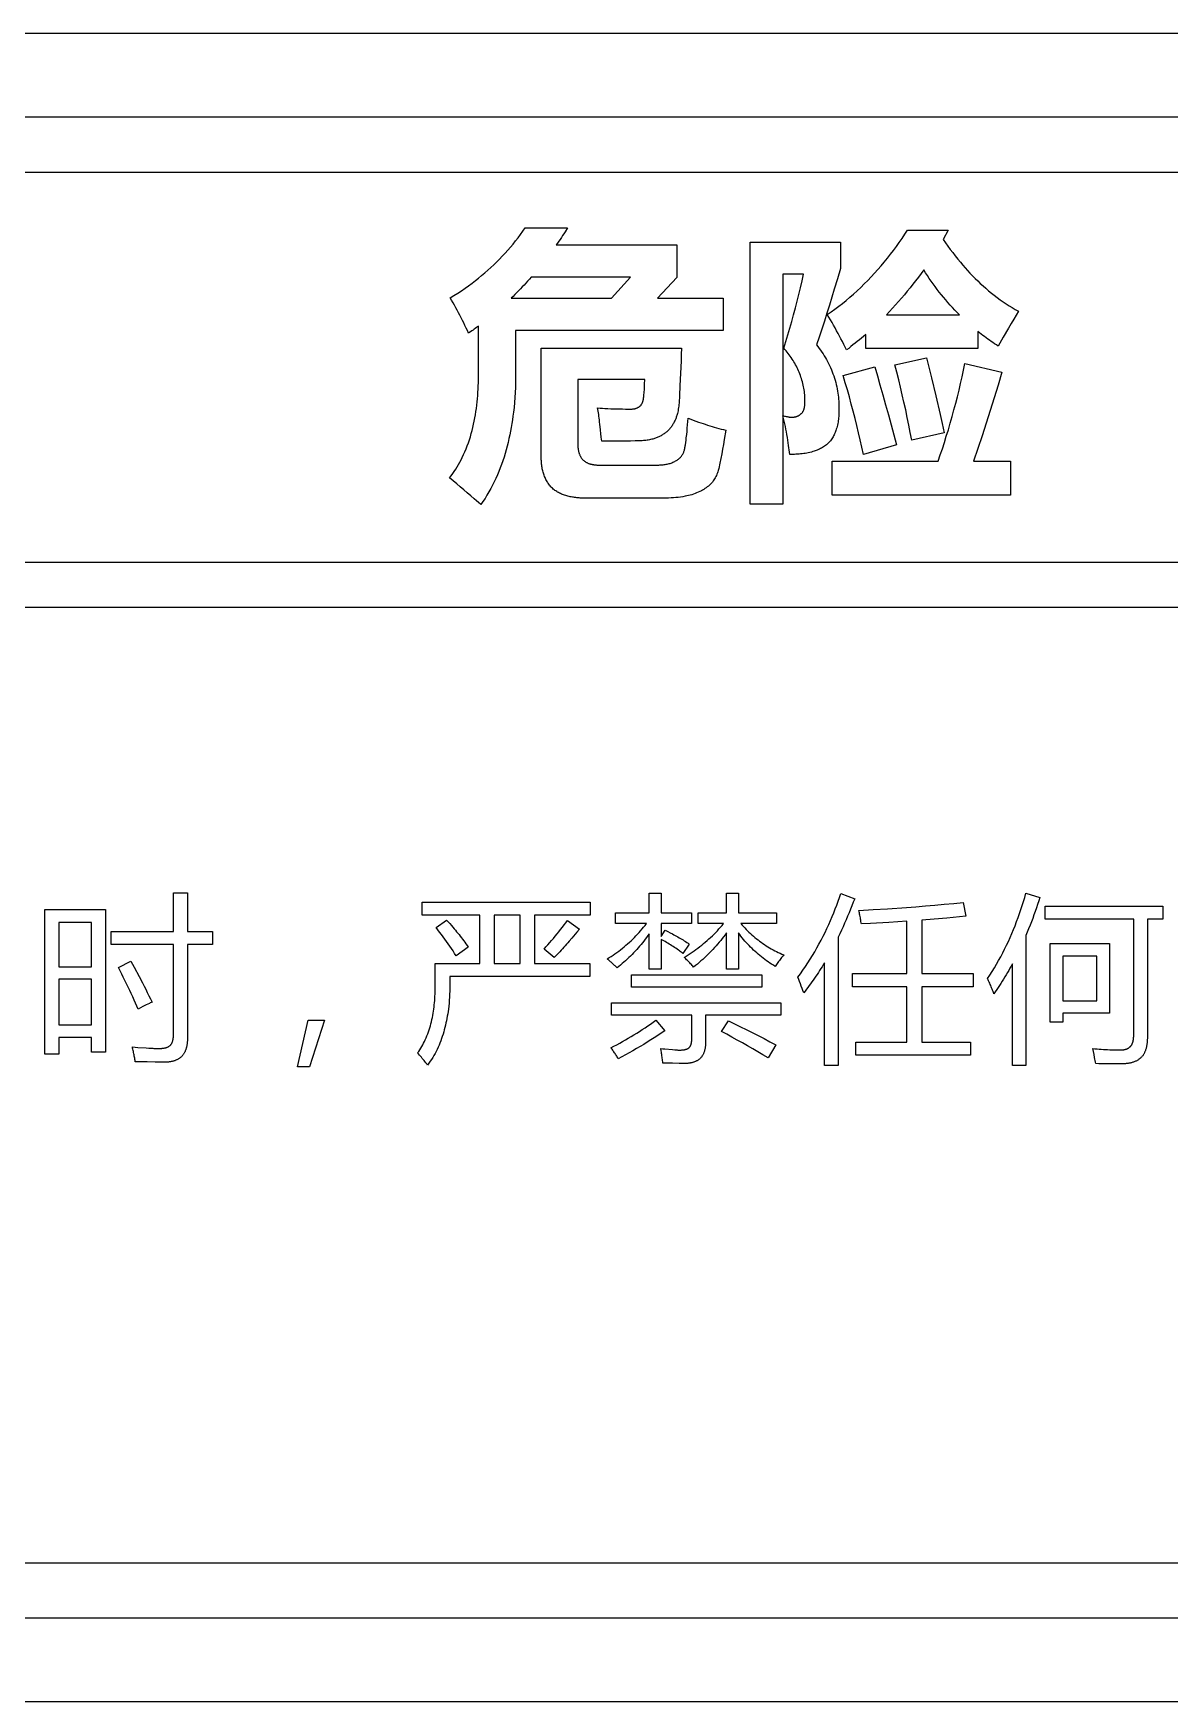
# Model space of a CAD drawing. Header units: millimetres. Extents: x 0 to 100, y -1 to 80.
# Drawn here: x 50.14 to 52.182, y 21.16 to 24.16 of the extents above; entities that cross this region are included whole.
import ezdxf

# ---------------------------------------------------------------- set-up
doc = ezdxf.new("R2010")
doc.units = ezdxf.units.MM
doc.layers.add('4403-06244_0', color=7, linetype='Continuous')

msp = doc.modelspace()

# ---------------------------------------------------------------- linework, layer by layer
at = {"layer": '4403-06244_0', "color": 7, "linetype": 'Continuous'}
for p, q in [((54.5, 24.16), (45.7, 24.16)), ((45.9929, 24.0099), (54.207, 24.0099)), ((54.25, 23.9099), (45.9929, 23.9099)), ((51.0235, 23.8101), (51.0997, 23.8101)), ((51.7109, 23.8061), (51.7841, 23.8061)), ((51.7841, 23.8061), (51.7751, 23.7895)), ((51.0796, 23.7795), (51.296, 23.7795)), ((51.296, 23.7795), (51.296, 23.7209)), ((51.428, 23.7846), (51.5902, 23.7846)), ((51.428, 23.3136), (51.428, 23.7846)), ((51.5902, 23.7846), (51.5902, 23.7369)), ((51.2129, 23.7214), (51.0343, 23.7214)), ((51.1788, 23.6838), (51.2129, 23.7214)), ((51.296, 23.7209), (51.2615, 23.6838)), ((51.5241, 23.7269), (51.4865, 23.7269)), ((51.4865, 23.7269), (51.4865, 23.3136)), ((50.9985, 23.6838), (51.1788, 23.6838)), ((51.2615, 23.6838), (51.3797, 23.6838)), ((51.3797, 23.6838), (51.3797, 23.6257)), ((51.6734, 23.6537), (51.8041, 23.6537)), ((50.9398, 23.5491), (50.9398, 23.6337)), ((51.3797, 23.6257), (51.0065, 23.6257)), ((51.0065, 23.6257), (51.0065, 23.5496)), ((51.6358, 23.5936), (51.6358, 23.6182)), ((51.8372, 23.6237), (51.8372, 23.5936)), ((51.883, 23.6139), (51.8737, 23.5977)), ((51.0526, 23.5942), (51.3046, 23.5942)), ((51.0526, 23.3953), (51.0526, 23.5942)), ((51.8372, 23.5936), (51.6358, 23.5936)), ((51.3038, 23.5714), (51.3018, 23.526)), ((51.5953, 23.5446), (51.6519, 23.5601)), ((51.6884, 23.5641), (51.7451, 23.5766)), ((51.7451, 23.5766), (51.754, 23.5408)), ((51.8141, 23.5666), (51.8807, 23.5506)), ((51.2385, 23.5376), (51.1182, 23.5376)), ((51.1182, 23.5376), (51.1182, 23.4209)), ((51.3018, 23.526), (51.3011, 23.509)), ((51.754, 23.5408), (51.7619, 23.5079)), ((51.487, 23.4724), (51.488, 23.4722)), ((51.6814, 23.4559), (51.6909, 23.4198)), ((51.7771, 23.4419), (51.7185, 23.4284)), ((51.6909, 23.4198), (51.6318, 23.4028)), ((51.1553, 23.3838), (51.2585, 23.3838)), ((51.5757, 23.3908), (51.7661, 23.3908)), ((51.5757, 23.3296), (51.5757, 23.3908)), ((51.8297, 23.3908), (51.8963, 23.3908)), ((51.8963, 23.3908), (51.8963, 23.3296)), ((51.273, 23.3242), (51.1327, 23.3242)), ((51.4865, 23.3136), (51.428, 23.3136)), ((51.8963, 23.3296), (51.5757, 23.3296)), ((54.25, 23.2083), (48.5361, 23.2083)), ((48.5361, 23.1283), (54.25, 23.1283)), ((50.3913, 22.6146), (50.4165, 22.6146)), ((50.3913, 22.5449), (50.3913, 22.6146)), ((50.4165, 22.6146), (50.4165, 22.5449)), ((50.8385, 22.5976), (51.1404, 22.5976)), ((50.8385, 22.5742), (50.8385, 22.5976)), ((51.1404, 22.5976), (51.1404, 22.5742)), ((51.2465, 22.6137), (51.2679, 22.6137)), ((51.2465, 22.5787), (51.2465, 22.6137)), ((51.2679, 22.6137), (51.2679, 22.5787)), ((51.3855, 22.6137), (51.4069, 22.6137)), ((51.3855, 22.5787), (51.3855, 22.6137)), ((51.4069, 22.6137), (51.4069, 22.5787)), ((51.5911, 22.613), (51.616, 22.6039)), ((51.8111, 22.5973), (51.8158, 22.5724)), ((51.9237, 22.6137), (51.949, 22.6061)), ((51.9584, 22.5906), (52.1698, 22.5906)), ((51.9584, 22.5673), (51.9584, 22.5906)), ((52.1698, 22.5906), (52.1698, 22.5673)), ((50.1603, 22.5847), (50.269, 22.5847)), ((50.1603, 22.3241), (50.1603, 22.5847)), ((50.2442, 22.5613), (50.1852, 22.5613)), ((50.1852, 22.5613), (50.1852, 22.4816)), ((50.2442, 22.4816), (50.2442, 22.5613)), ((50.269, 22.5847), (50.269, 22.3278)), ((50.9419, 22.5742), (50.8385, 22.5742)), ((50.8634, 22.5522), (50.8823, 22.5654)), ((50.9419, 22.4873), (50.9419, 22.5742)), ((51.0144, 22.5742), (50.9677, 22.5742)), ((50.9677, 22.5742), (50.9677, 22.4873)), ((51.0144, 22.4873), (51.0144, 22.5742)), ((51.1404, 22.5742), (51.0402, 22.5742)), ((51.0402, 22.5742), (51.0402, 22.4873)), ((51.0998, 22.5648), (51.1212, 22.5491)), ((51.1857, 22.5787), (51.2465, 22.5787)), ((51.1857, 22.5591), (51.1857, 22.5787)), ((51.2679, 22.5787), (51.3224, 22.5787)), ((51.3224, 22.5787), (51.3224, 22.5591)), ((51.3344, 22.5787), (51.3855, 22.5787)), ((51.3344, 22.5591), (51.3344, 22.5787)), ((51.4069, 22.5787), (51.4756, 22.5787)), ((51.4756, 22.5787), (51.4756, 22.5591)), ((51.7099, 22.5634), (51.6771, 22.5613)), ((51.7099, 22.4696), (51.7099, 22.5634)), ((51.7591, 22.5672), (51.7364, 22.5654)), ((51.7364, 22.5654), (51.7364, 22.4696)), ((51.7818, 22.5691), (51.7591, 22.5672)), ((51.8045, 22.5712), (51.7818, 22.5691)), ((51.8158, 22.5724), (51.8045, 22.5712)), ((52.1175, 22.5673), (51.9584, 22.5673)), ((52.1175, 22.3581), (52.1175, 22.5673)), ((52.1698, 22.5673), (52.1421, 22.5673)), ((52.1421, 22.5673), (52.1421, 22.354)), ((50.2794, 22.5449), (50.3913, 22.5449)), ((50.2794, 22.5216), (50.2794, 22.5449)), ((50.4165, 22.5449), (50.4613, 22.5449)), ((50.4613, 22.5449), (50.4613, 22.5216)), ((51.1167, 22.5436), (51.1075, 22.5328)), ((51.1212, 22.5491), (51.1167, 22.5436)), ((51.2417, 22.5591), (51.1857, 22.5591)), ((51.2465, 22.4769), (51.2465, 22.5408)), ((51.3224, 22.5591), (51.2679, 22.5591)), ((51.2679, 22.5591), (51.2679, 22.5358)), ((51.2679, 22.5358), (51.2755, 22.5475)), ((51.2679, 22.5308), (51.2679, 22.4769)), ((51.3804, 22.5591), (51.3344, 22.5591)), ((51.3855, 22.4772), (51.3855, 22.5424)), ((51.4069, 22.5424), (51.4069, 22.4772)), ((51.4756, 22.5591), (51.411, 22.5591)), ((51.5864, 22.5349), (51.5864, 22.3039)), ((51.9237, 22.5377), (51.9237, 22.3039)), ((50.3913, 22.5216), (50.2794, 22.5216)), ((50.3913, 22.3571), (50.3913, 22.5216)), ((50.4613, 22.5216), (50.4165, 22.5216)), ((50.4165, 22.5216), (50.4165, 22.3521)), ((50.9211, 22.5169), (50.8996, 22.5012)), ((51.0758, 22.4983), (51.0575, 22.5134)), ((51.3187, 22.5222), (51.3073, 22.5056)), ((51.9673, 22.5232), (52.0741, 22.5232)), ((51.9673, 22.3817), (51.9673, 22.5232)), ((52.0514, 22.5008), (51.9899, 22.5008)), ((51.9899, 22.5008), (51.9899, 22.4202)), ((52.0514, 22.4202), (52.0514, 22.5008)), ((52.0741, 22.5232), (52.0741, 22.3978)), ((50.1852, 22.4816), (50.2442, 22.4816)), ((50.2923, 22.48), (50.3147, 22.4914)), ((50.3147, 22.4914), (50.3207, 22.4805)), ((50.3207, 22.4805), (50.3296, 22.4639)), ((50.8618, 22.4873), (50.9419, 22.4873)), ((50.8618, 22.4438), (50.8618, 22.4873)), ((50.9677, 22.4873), (51.0144, 22.4873)), ((51.0402, 22.4873), (51.1398, 22.4873)), ((51.1398, 22.4873), (51.1398, 22.4639)), ((51.2679, 22.4769), (51.2465, 22.4769)), ((51.4069, 22.4772), (51.3855, 22.4772)), ((51.5615, 22.3039), (51.5615, 22.4886)), ((51.8995, 22.3039), (51.8995, 22.4866)), ((50.2442, 22.4589), (50.1852, 22.4589)), ((50.1852, 22.4589), (50.1852, 22.3773)), ((50.2442, 22.3773), (50.2442, 22.4589)), ((51.1398, 22.4639), (50.888, 22.4639)), ((50.888, 22.4639), (50.888, 22.4482)), ((51.2146, 22.4671), (51.4491, 22.4671)), ((51.2146, 22.4451), (51.2146, 22.4671)), ((51.4491, 22.4451), (51.2146, 22.4451)), ((51.4491, 22.4671), (51.4491, 22.4451)), ((51.6122, 22.4696), (51.7099, 22.4696)), ((51.6122, 22.4457), (51.6122, 22.4696)), ((51.7099, 22.4457), (51.6122, 22.4457)), ((51.7099, 22.3461), (51.7099, 22.4457)), ((51.7364, 22.4696), (51.8287, 22.4696)), ((51.8287, 22.4457), (51.7364, 22.4457)), ((51.7364, 22.4457), (51.7364, 22.3461)), ((51.8287, 22.4696), (51.8287, 22.4457)), ((51.1787, 22.4164), (51.4832, 22.4164)), ((51.1787, 22.3943), (51.1787, 22.4164)), ((51.4832, 22.4164), (51.4832, 22.3943)), ((51.9899, 22.4202), (52.0514, 22.4202)), ((50.3365, 22.4099), (50.3277, 22.4054)), ((50.6141, 22.3014), (50.6335, 22.3854)), ((50.6335, 22.3854), (50.6628, 22.3854)), ((50.6628, 22.3854), (50.6362, 22.3014)), ((51.3231, 22.3943), (51.1787, 22.3943)), ((51.2585, 22.3852), (51.2746, 22.3663)), ((51.3231, 22.3499), (51.3231, 22.3943)), ((51.4832, 22.3943), (51.348, 22.3943)), ((51.348, 22.3943), (51.348, 22.3467)), ((51.3766, 22.365), (51.3889, 22.3842)), ((51.9899, 22.3817), (51.9673, 22.3817)), ((52.0741, 22.3978), (51.9899, 22.3978)), ((51.9899, 22.3978), (51.9899, 22.3817)), ((50.1852, 22.3773), (50.2442, 22.3773)), ((50.2442, 22.354), (50.1852, 22.354)), ((50.1852, 22.354), (50.1852, 22.3241)), ((50.2442, 22.3278), (50.2442, 22.354)), ((50.1852, 22.3241), (50.1603, 22.3241)), ((50.269, 22.3278), (50.2442, 22.3278)), ((50.347, 22.3354), (50.3525, 22.335)), ((51.2886, 22.3325), (51.2928, 22.3322)), ((51.4743, 22.341), (51.4602, 22.3178)), ((51.6179, 22.3461), (51.7099, 22.3461)), ((51.6179, 22.3228), (51.6179, 22.3461)), ((51.824, 22.3228), (51.6179, 22.3228)), ((51.7364, 22.3461), (51.824, 22.3461)), ((51.824, 22.3461), (51.824, 22.3228)), ((52.0452, 22.329), (52.0441, 22.3344)), ((52.0463, 22.3236), (52.0452, 22.329)), ((50.3443, 22.3103), (50.3226, 22.3108)), ((50.3587, 22.31), (50.3443, 22.3103)), ((50.3711, 22.3099), (50.3587, 22.31)), ((50.3762, 22.3099), (50.3711, 22.3099)), ((50.6362, 22.3014), (50.6141, 22.3014)), ((51.3003, 22.3077), (51.2886, 22.3079)), ((51.5864, 22.3039), (51.5615, 22.3039)), ((51.9237, 22.3039), (51.8995, 22.3039)), ((52.0847, 22.3069), (52.0728, 22.307)), ((52.0935, 22.307), (52.0847, 22.3069)), ((52.0964, 22.307), (52.0935, 22.307)), ((45.9929, 21.4099), (54.207, 21.4099)), ((54.207, 21.3099), (45.9929, 21.3099)), ((45.7, 21.16), (54.5, 21.16))]:
    msp.add_line(p, q, dxfattribs=at)
for points in [[(50.8888, 23.6844), (50.8956, 23.6885), (50.9023, 23.6928), (50.9089, 23.6971), (50.9155, 23.7016), (50.922, 23.7062), (50.9284, 23.711), (50.9341, 23.7154), (50.9398, 23.7199), (50.9454, 23.7245), (50.951, 23.7292), (50.9565, 23.734), (50.9618, 23.7389), (50.9671, 23.7439), (50.9724, 23.7489), (50.9775, 23.7541), (50.9825, 23.7593), (50.9875, 23.7647), (50.9924, 23.7701), (50.9971, 23.7756), (51.0018, 23.7811), (51.0063, 23.7868), (51.0108, 23.7925), (51.0152, 23.7983), (51.0194, 23.8042), (51.0235, 23.8101)], [(51.0997, 23.8101), (51.0954, 23.8032), (51.0932, 23.7998), (51.0909, 23.7964), (51.0887, 23.793), (51.0865, 23.7896), (51.0842, 23.7862), (51.0819, 23.7829), (51.0796, 23.7795)], [(51.5667, 23.6543), (51.5736, 23.6591), (51.5805, 23.6642), (51.5873, 23.6693), (51.594, 23.6745), (51.6006, 23.6799), (51.6071, 23.6854), (51.6137, 23.6912), (51.6203, 23.6972), (51.6268, 23.7032), (51.6331, 23.7094), (51.6394, 23.7157), (51.6455, 23.7221), (51.6516, 23.7287), (51.6575, 23.7353), (51.6633, 23.742), (51.6691, 23.7488), (51.6747, 23.7557), (51.6802, 23.7627), (51.6856, 23.7697), (51.6909, 23.7769), (51.6961, 23.7841), (51.7011, 23.7913), (51.7061, 23.7987), (51.7109, 23.8061)], [(51.7751, 23.7895), (51.7792, 23.7835), (51.7834, 23.7775), (51.7877, 23.7715), (51.7921, 23.7657), (51.7966, 23.7598), (51.8012, 23.7541), (51.8059, 23.7484), (51.8101, 23.7434), (51.8144, 23.7385), (51.8188, 23.7336), (51.8232, 23.7288), (51.8278, 23.7241), (51.8324, 23.7194), (51.8371, 23.7148), (51.8418, 23.7103), (51.8467, 23.7058), (51.8516, 23.7015), (51.8566, 23.6972), (51.8616, 23.6931), (51.8668, 23.689), (51.872, 23.685), (51.8772, 23.6811), (51.8826, 23.6774), (51.888, 23.6737), (51.8935, 23.6702), (51.899, 23.6668), (51.9046, 23.6635), (51.9103, 23.6603)], [(51.5902, 23.7369), (51.5848, 23.7183), (51.5792, 23.6998), (51.5749, 23.6854), (51.5705, 23.6711), (51.566, 23.6567), (51.5614, 23.6424), (51.5567, 23.6282), (51.552, 23.6139), (51.5471, 23.5997)], [(51.74, 23.7345), (51.7352, 23.728), (51.7304, 23.7216), (51.7254, 23.7152), (51.7205, 23.7088), (51.7155, 23.7025), (51.7104, 23.6963), (51.7053, 23.69), (51.7001, 23.6839), (51.6949, 23.6778), (51.6896, 23.6717), (51.6842, 23.6656), (51.6788, 23.6597), (51.6734, 23.6537)], [(51.8041, 23.6537), (51.7999, 23.6581), (51.7958, 23.6625), (51.7917, 23.667), (51.7876, 23.6715), (51.7836, 23.6761), (51.7797, 23.6807), (51.7758, 23.6854), (51.7719, 23.6901), (51.7681, 23.6949), (51.7644, 23.6997), (51.7607, 23.7045), (51.7571, 23.7094), (51.7536, 23.7143), (51.7501, 23.7193), (51.7467, 23.7243), (51.7433, 23.7294), (51.74, 23.7345)], [(51.0343, 23.7214), (51.0312, 23.7178), (51.028, 23.7143), (51.0248, 23.7108), (51.0216, 23.7074), (51.0184, 23.7039), (51.0151, 23.7005), (51.0119, 23.6971), (51.0085, 23.6938), (51.0052, 23.6904), (51.0019, 23.6871), (50.9985, 23.6838)], [(51.4886, 23.5942), (51.4923, 23.6061), (51.4959, 23.6181), (51.4994, 23.63), (51.5028, 23.6421), (51.5061, 23.6541), (51.5094, 23.6662), (51.5125, 23.6783), (51.5155, 23.6904), (51.5185, 23.7026), (51.5213, 23.7147), (51.5241, 23.7269)], [(50.9218, 23.6207), (50.9197, 23.6254), (50.9176, 23.6301), (50.9154, 23.6347), (50.9132, 23.6393), (50.911, 23.6439), (50.9087, 23.6485), (50.9063, 23.6531), (50.9039, 23.6576), (50.9015, 23.6621), (50.899, 23.6666), (50.8965, 23.6711), (50.894, 23.6755), (50.8914, 23.68), (50.8888, 23.6844)], [(51.6012, 23.5907), (51.5988, 23.5957), (51.5964, 23.6007), (51.5939, 23.6056), (51.5913, 23.6106), (51.5887, 23.6155), (51.5861, 23.6204), (51.5834, 23.6253), (51.5807, 23.6302), (51.578, 23.6351), (51.5752, 23.6399), (51.5724, 23.6447), (51.5696, 23.6495), (51.5667, 23.6543)], [(51.9103, 23.6603), (51.906, 23.6533), (51.9018, 23.6463), (51.8971, 23.6382), (51.8923, 23.6301), (51.883, 23.6139)], [(50.9279, 23.625), (50.9238, 23.6221), (50.9218, 23.6207)], [(50.9398, 23.6337), (50.9378, 23.6323), (50.9359, 23.6308), (50.9339, 23.6293), (50.9319, 23.6279), (50.9299, 23.6264), (50.9279, 23.625)], [(51.6358, 23.6182), (51.632, 23.615), (51.6282, 23.6119), (51.6244, 23.6088), (51.6206, 23.6057), (51.6168, 23.6026), (51.6129, 23.5996), (51.6091, 23.5966), (51.6052, 23.5936), (51.6012, 23.5907)], [(51.8737, 23.5977), (51.8706, 23.5997), (51.8674, 23.6017), (51.8643, 23.6038), (51.8612, 23.6059), (51.8582, 23.608), (51.8551, 23.6102), (51.8521, 23.6124), (51.8491, 23.6146), (51.8461, 23.6168), (51.8431, 23.6191), (51.8401, 23.6214), (51.8372, 23.6237)], [(51.3046, 23.5942), (51.3042, 23.5828), (51.3038, 23.5714)], [(51.5266, 23.501), (51.5266, 23.5039), (51.5264, 23.5069), (51.5262, 23.5098), (51.526, 23.5128), (51.5256, 23.5158), (51.5252, 23.5187), (51.5247, 23.5217), (51.5242, 23.5246), (51.5235, 23.5276), (51.5228, 23.5305), (51.5221, 23.5334), (51.5212, 23.5363), (51.5204, 23.5391), (51.5194, 23.542), (51.5184, 23.5448), (51.5173, 23.5477), (51.5162, 23.5505), (51.515, 23.5532), (51.5137, 23.556), (51.5124, 23.5587), (51.5111, 23.5614), (51.5097, 23.564), (51.5082, 23.5667), (51.5067, 23.5692), (51.5052, 23.5718), (51.5035, 23.5744), (51.5018, 23.577), (51.5, 23.5796), (51.4982, 23.5821), (51.4964, 23.5845), (51.4945, 23.587), (51.4925, 23.5894), (51.4906, 23.5918), (51.4886, 23.5942)], [(51.5471, 23.5997), (51.5496, 23.5966), (51.5521, 23.5935), (51.5544, 23.5903), (51.5567, 23.587), (51.559, 23.5837), (51.5611, 23.5803), (51.5632, 23.5768), (51.5652, 23.5733), (51.5671, 23.5698), (51.5689, 23.5662), (51.5707, 23.5626), (51.5724, 23.5589), (51.574, 23.5552), (51.5755, 23.5515), (51.5769, 23.5477), (51.5783, 23.5439), (51.5795, 23.54), (51.5807, 23.5362), (51.5818, 23.5323), (51.5828, 23.5284), (51.5837, 23.5245), (51.5845, 23.5206), (51.5852, 23.5167), (51.5857, 23.5131), (51.5862, 23.5095), (51.5866, 23.506), (51.587, 23.5024), (51.5873, 23.4988), (51.5875, 23.4952), (51.5876, 23.4916), (51.5877, 23.488), (51.5877, 23.4845)], [(51.6519, 23.5601), (51.6567, 23.544), (51.6614, 23.5279), (51.6666, 23.5099), (51.6716, 23.4919), (51.6766, 23.4739), (51.6814, 23.4559)], [(51.7185, 23.4284), (51.7159, 23.442), (51.7132, 23.4557), (51.7104, 23.4693), (51.7076, 23.4829), (51.7046, 23.4965), (51.7016, 23.5101), (51.6984, 23.5236), (51.6952, 23.5372), (51.6918, 23.5507), (51.6884, 23.5641)], [(51.7661, 23.3908), (51.7699, 23.4019), (51.7736, 23.4131), (51.7772, 23.4243), (51.7807, 23.4356), (51.7843, 23.4473), (51.7878, 23.4591), (51.7912, 23.471), (51.7944, 23.4828), (51.7976, 23.4947), (51.8006, 23.5066), (51.8036, 23.5186), (51.8064, 23.5306), (51.8091, 23.5425), (51.8117, 23.5546), (51.8141, 23.5666)], [(51.8807, 23.5506), (51.8738, 23.5276), (51.8667, 23.5047), (51.8596, 23.4818), (51.8523, 23.459), (51.8449, 23.4362), (51.8373, 23.4135), (51.8297, 23.3908)], [(50.8878, 23.3608), (50.8907, 23.3645), (50.8935, 23.3684), (50.8962, 23.3724), (50.8988, 23.3764), (50.9014, 23.3804), (50.9038, 23.3846), (50.9061, 23.3888), (50.9084, 23.393), (50.9105, 23.3973), (50.913, 23.4025), (50.9153, 23.4077), (50.9175, 23.413), (50.9196, 23.4184), (50.9215, 23.4238), (50.9234, 23.4292), (50.9251, 23.4347), (50.9267, 23.4403), (50.9282, 23.4458), (50.9296, 23.4514), (50.9309, 23.4571), (50.9321, 23.4627), (50.9332, 23.4684), (50.9342, 23.4741), (50.9351, 23.4799), (50.9359, 23.4856), (50.9366, 23.4914), (50.9373, 23.4972), (50.9378, 23.5029), (50.9383, 23.5087), (50.9387, 23.5145), (50.9391, 23.5203), (50.9394, 23.5261), (50.9396, 23.5318), (50.9397, 23.5376), (50.9398, 23.5434), (50.9398, 23.5491)], [(51.0065, 23.5496), (51.0065, 23.5407), (51.0063, 23.5319), (51.006, 23.523), (51.0056, 23.5141), (51.0051, 23.5053), (51.0044, 23.4964), (51.0036, 23.4875), (51.0026, 23.4786), (51.0017, 23.4718), (51.0008, 23.4651), (50.9998, 23.4583), (50.9986, 23.4515), (50.9974, 23.4447), (50.996, 23.438), (50.9945, 23.4312), (50.993, 23.4245), (50.9913, 23.4178), (50.9895, 23.4112), (50.9876, 23.4046), (50.9856, 23.398), (50.9835, 23.3915), (50.9812, 23.385), (50.9788, 23.3786), (50.9763, 23.3722), (50.9737, 23.3659), (50.9709, 23.3596), (50.968, 23.3535), (50.965, 23.3474), (50.9618, 23.3413), (50.9585, 23.3354), (50.955, 23.3296), (50.9515, 23.3238), (50.9477, 23.3182), (50.9438, 23.3126)], [(51.2144, 23.4845), (51.2152, 23.4845), (51.2161, 23.4845), (51.217, 23.4846), (51.2179, 23.4846), (51.2188, 23.4848), (51.2197, 23.4849), (51.2206, 23.4851), (51.2215, 23.4853), (51.2223, 23.4855), (51.2232, 23.4858), (51.224, 23.4861), (51.2249, 23.4864), (51.2256, 23.4868), (51.2263, 23.4872), (51.227, 23.4876), (51.2277, 23.488), (51.2284, 23.4884), (51.229, 23.4889), (51.2297, 23.4894), (51.2303, 23.49), (51.2308, 23.4905), (51.2314, 23.4911), (51.2319, 23.4917), (51.2324, 23.4923), (51.2329, 23.493), (51.2333, 23.4937), (51.2337, 23.4944), (51.2341, 23.4952), (51.2344, 23.4959), (51.2347, 23.4967), (51.235, 23.4975), (51.2353, 23.4983), (51.2355, 23.4991), (51.2357, 23.4999), (51.2359, 23.5008), (51.2361, 23.5016), (51.2362, 23.5024), (51.2364, 23.5033), (51.2365, 23.5042), (51.2366, 23.505), (51.2367, 23.5059), (51.2368, 23.5067), (51.2369, 23.5076), (51.2372, 23.5104), (51.2375, 23.5131), (51.2377, 23.5159), (51.2379, 23.5186), (51.2381, 23.5213), (51.2382, 23.524), (51.2383, 23.5267), (51.2384, 23.5294), (51.2384, 23.5321), (51.2385, 23.5348), (51.2385, 23.5376)], [(51.6318, 23.4028), (51.6289, 23.4158), (51.626, 23.4288), (51.6229, 23.4418), (51.6198, 23.4547), (51.6166, 23.4676), (51.6133, 23.4805), (51.6099, 23.4934), (51.6064, 23.5062), (51.6028, 23.519), (51.5991, 23.5318), (51.5953, 23.5446)], [(51.3011, 23.509), (51.301, 23.5063), (51.3009, 23.5035), (51.3007, 23.5007), (51.3005, 23.498), (51.3003, 23.4952), (51.3, 23.4924), (51.2997, 23.4897), (51.2993, 23.487), (51.2989, 23.4843), (51.2984, 23.4815), (51.2978, 23.4788), (51.2972, 23.4762)], [(51.4927, 23.4712), (51.4936, 23.4709), (51.4946, 23.4708), (51.4955, 23.4706), (51.4965, 23.4704), (51.4974, 23.4702), (51.4984, 23.4701), (51.4993, 23.47), (51.5003, 23.4699), (51.5012, 23.4698), (51.5022, 23.4698), (51.5032, 23.4698), (51.5041, 23.4698), (51.5051, 23.4698), (51.5061, 23.4699), (51.5069, 23.47), (51.5077, 23.4702), (51.5085, 23.4703), (51.5093, 23.4705), (51.5101, 23.4707), (51.5109, 23.4709), (51.5117, 23.4712), (51.5125, 23.4715), (51.5132, 23.4718), (51.514, 23.4721), (51.5147, 23.4725), (51.5155, 23.4729), (51.5162, 23.4733), (51.5169, 23.4737), (51.5175, 23.4741), (51.5182, 23.4746), (51.5188, 23.4751), (51.5194, 23.4756), (51.52, 23.4762), (51.5206, 23.4767), (51.5211, 23.4773), (51.5216, 23.4779), (51.5221, 23.4785), (51.5225, 23.4792), (51.523, 23.4799), (51.5233, 23.4806), (51.5237, 23.4813), (51.524, 23.482), (51.5243, 23.4828), (51.5246, 23.4835), (51.5249, 23.4843), (51.5251, 23.4851), (51.5253, 23.4859), (51.5255, 23.4867), (51.5257, 23.4875), (51.5258, 23.4883), (51.526, 23.4892), (51.5261, 23.49), (51.5262, 23.4909), (51.5263, 23.4917), (51.5264, 23.4925), (51.5264, 23.4934), (51.5265, 23.4943), (51.5265, 23.4951), (51.5265, 23.496), (51.5266, 23.4968), (51.5266, 23.4976), (51.5266, 23.4985), (51.5266, 23.4993), (51.5266, 23.501)], [(51.7619, 23.5079), (51.7697, 23.4749), (51.7734, 23.4584), (51.7771, 23.4419)], [(51.1537, 23.4864), (51.1582, 23.4861), (51.1626, 23.4858), (51.167, 23.4856), (51.1723, 23.4853), (51.1775, 23.4851), (51.1828, 23.4849), (51.1881, 23.4848), (51.1933, 23.4847), (51.1986, 23.4846), (51.2038, 23.4845), (51.2091, 23.4845), (51.2144, 23.4845)], [(51.1574, 23.4623), (51.157, 23.4653), (51.1567, 23.4683), (51.1562, 23.4714), (51.1558, 23.4744), (51.1553, 23.4774), (51.1548, 23.4804), (51.1543, 23.4834), (51.1537, 23.4864)], [(51.1584, 23.4532), (51.1581, 23.4562), (51.1574, 23.4623)], [(51.2972, 23.4762), (51.2968, 23.4747), (51.2963, 23.4731), (51.2958, 23.4716), (51.2953, 23.4701), (51.2948, 23.4686), (51.2942, 23.4671), (51.2936, 23.4657), (51.293, 23.4642), (51.2923, 23.4628), (51.2916, 23.4613), (51.2909, 23.4599), (51.2901, 23.4585), (51.2893, 23.4571), (51.2885, 23.4558), (51.2876, 23.4544), (51.2867, 23.4531), (51.2858, 23.4518), (51.2848, 23.4506), (51.2838, 23.4494), (51.2828, 23.4482), (51.2817, 23.447), (51.2806, 23.4459), (51.2795, 23.4448), (51.2783, 23.4437), (51.2771, 23.4427), (51.2758, 23.4417), (51.2746, 23.4408), (51.2733, 23.4399), (51.2719, 23.439), (51.2706, 23.4381), (51.2692, 23.4373), (51.2678, 23.4365), (51.2664, 23.4358), (51.265, 23.435), (51.2636, 23.4344), (51.2621, 23.4337), (51.2606, 23.4331), (51.2592, 23.4325), (51.2577, 23.432), (51.2562, 23.4314), (51.2547, 23.431), (51.2532, 23.4305)], [(51.2585, 23.3838), (51.2603, 23.3838), (51.2621, 23.3838), (51.264, 23.3838), (51.2658, 23.3839), (51.2677, 23.384), (51.2695, 23.3842), (51.2714, 23.3844), (51.2732, 23.3846), (51.275, 23.3848), (51.2769, 23.3851), (51.2787, 23.3855), (51.2805, 23.3859), (51.2823, 23.3863), (51.284, 23.3868), (51.2858, 23.3873), (51.2875, 23.3879), (51.2892, 23.3886), (51.2909, 23.3893), (51.2925, 23.3901), (51.2941, 23.391), (51.2954, 23.3918), (51.2967, 23.3926), (51.298, 23.3935), (51.2992, 23.3944), (51.3004, 23.3954), (51.3015, 23.3964), (51.3026, 23.3975), (51.3036, 23.3986), (51.3046, 23.3998), (51.3054, 23.4009), (51.3061, 23.4019), (51.3068, 23.4031), (51.3075, 23.4042), (51.308, 23.4054), (51.3086, 23.4066), (51.309, 23.4078), (51.3095, 23.4091), (51.3098, 23.4104), (51.3102, 23.4117), (51.3106, 23.4134), (51.3109, 23.4151), (51.3112, 23.4168), (51.3115, 23.4185), (51.3117, 23.4202), (51.3123, 23.4243), (51.3128, 23.4284), (51.3133, 23.4325), (51.314, 23.4384), (51.3146, 23.4443), (51.3151, 23.4502), (51.3156, 23.4561), (51.3166, 23.468)], [(51.3166, 23.468), (51.3212, 23.4662), (51.3259, 23.4645), (51.3306, 23.4628), (51.3353, 23.4611), (51.3393, 23.4597), (51.3433, 23.4583), (51.3474, 23.457), (51.3514, 23.4557), (51.3555, 23.4544), (51.3596, 23.4531), (51.3636, 23.4519), (51.3677, 23.4507), (51.3718, 23.4496), (51.376, 23.4485), (51.3801, 23.4474), (51.3842, 23.4464)], [(51.4991, 23.4028), (51.4987, 23.4068), (51.4982, 23.4108), (51.4977, 23.4148), (51.4972, 23.4188), (51.4965, 23.4237), (51.4957, 23.4286), (51.4949, 23.4335), (51.4941, 23.4384), (51.4932, 23.4433), (51.4922, 23.4482), (51.4913, 23.453), (51.4903, 23.4579), (51.4892, 23.4627), (51.4881, 23.4676), (51.487, 23.4724)], [(51.488, 23.4722), (51.4899, 23.4718), (51.4908, 23.4716), (51.4927, 23.4712)], [(51.5877, 23.4845), (51.5877, 23.4818), (51.5877, 23.4792), (51.5876, 23.4766), (51.5874, 23.4739), (51.5872, 23.4713), (51.587, 23.4687), (51.5867, 23.4661), (51.5864, 23.4635), (51.586, 23.4609), (51.5855, 23.4583), (51.5849, 23.4557), (51.5843, 23.4531), (51.5836, 23.4506), (51.5828, 23.448), (51.5822, 23.446), (51.5814, 23.444), (51.5807, 23.4421), (51.5798, 23.4401), (51.5789, 23.4382), (51.578, 23.4363), (51.577, 23.4345), (51.5759, 23.4326), (51.5747, 23.4309), (51.5736, 23.4292), (51.5723, 23.4275), (51.571, 23.4259), (51.5696, 23.4243), (51.5682, 23.4228), (51.5666, 23.4214), (51.5651, 23.42), (51.5634, 23.4188), (51.5618, 23.4175), (51.56, 23.4164), (51.5583, 23.4153), (51.5564, 23.4142), (51.5546, 23.4132), (51.5527, 23.4123), (51.5508, 23.4114), (51.5488, 23.4106), (51.5469, 23.4098), (51.5449, 23.4091), (51.5429, 23.4084), (51.5409, 23.4078), (51.5381, 23.407), (51.5354, 23.4063), (51.5326, 23.4057), (51.5299, 23.4052), (51.5271, 23.4047), (51.5243, 23.4043), (51.5215, 23.4039), (51.5187, 23.4036), (51.5159, 23.4034), (51.5131, 23.4032), (51.5103, 23.4031), (51.5075, 23.4029), (51.5047, 23.4029), (51.5019, 23.4028), (51.4991, 23.4028)], [(51.1613, 23.4268), (51.1605, 23.4336), (51.1584, 23.4532)], [(51.2532, 23.4305), (51.2511, 23.43), (51.249, 23.4295), (51.2469, 23.429), (51.2448, 23.4287), (51.2427, 23.4283), (51.2406, 23.4281), (51.2385, 23.4278), (51.2364, 23.4276), (51.2342, 23.4275), (51.2321, 23.4274), (51.2299, 23.4273), (51.2278, 23.4272), (51.2256, 23.4271)], [(51.3842, 23.4464), (51.3815, 23.4294), (51.3801, 23.4209), (51.3786, 23.4124), (51.377, 23.4039), (51.3754, 23.3956), (51.3737, 23.3874), (51.373, 23.3841), (51.3723, 23.3807), (51.3715, 23.3774), (51.3706, 23.3741), (51.37, 23.3718), (51.3692, 23.3696), (51.3684, 23.3674), (51.3675, 23.3652), (51.3665, 23.363), (51.3654, 23.361), (51.3642, 23.3589), (51.3629, 23.357), (51.3615, 23.3551), (51.3601, 23.3532), (51.3584, 23.3513), (51.3567, 23.3495), (51.3548, 23.3477), (51.3529, 23.346), (51.3509, 23.3444), (51.3489, 23.3428), (51.3468, 23.3414), (51.3447, 23.34), (51.3425, 23.3387), (51.3403, 23.3374), (51.3375, 23.336), (51.3347, 23.3347), (51.3319, 23.3335), (51.329, 23.3324), (51.3261, 23.3314), (51.3232, 23.3304), (51.3202, 23.3296), (51.3172, 23.3288), (51.3142, 23.3281), (51.3112, 23.3275), (51.307, 23.3267), (51.3028, 23.3261), (51.2986, 23.3255), (51.2943, 23.3251), (51.2901, 23.3247), (51.2858, 23.3245), (51.2815, 23.3243), (51.2773, 23.3242), (51.273, 23.3242)], [(51.1182, 23.4209), (51.1182, 23.4199), (51.1182, 23.4189), (51.1182, 23.4179), (51.1183, 23.4169), (51.1184, 23.4159), (51.1185, 23.4149), (51.1186, 23.4138), (51.1187, 23.4128), (51.1189, 23.4118), (51.119, 23.4108), (51.1192, 23.4098), (51.1195, 23.4088), (51.1197, 23.4078), (51.12, 23.4068), (51.1202, 23.4058), (51.1205, 23.4049), (51.1209, 23.4039), (51.1212, 23.403), (51.1216, 23.402), (51.122, 23.4011), (51.1224, 23.4002), (51.1229, 23.3993), (51.1234, 23.3985), (51.1239, 23.3976), (51.1244, 23.3968), (51.1249, 23.396), (51.1255, 23.3952), (51.1261, 23.3945), (51.1268, 23.3937), (51.1274, 23.393), (51.1281, 23.3924), (51.1289, 23.3917), (51.1296, 23.3911), (51.1304, 23.3905), (51.1312, 23.39), (51.132, 23.3894), (51.1329, 23.3889), (51.1337, 23.3885), (51.1346, 23.388), (51.1355, 23.3876), (51.1364, 23.3872), (51.1374, 23.3868), (51.1383, 23.3865), (51.1393, 23.3861), (51.1403, 23.3858), (51.1412, 23.3855), (51.1422, 23.3853), (51.1432, 23.3851), (51.1442, 23.3848), (51.1452, 23.3846), (51.1462, 23.3845), (51.1473, 23.3843), (51.1483, 23.3842), (51.1493, 23.3841), (51.1503, 23.384), (51.1513, 23.3839), (51.1523, 23.3838), (51.1533, 23.3838), (51.1543, 23.3838), (51.1553, 23.3838)], [(51.2256, 23.4271), (51.2213, 23.427), (51.2127, 23.4268), (51.2041, 23.4267), (51.1955, 23.4266), (51.1869, 23.4266), (51.1784, 23.4266), (51.1698, 23.4267), (51.1613, 23.4268)], [(51.1327, 23.3242), (51.1307, 23.3242), (51.1287, 23.3242), (51.1268, 23.3243), (51.1247, 23.3243), (51.1227, 23.3244), (51.1207, 23.3246), (51.1187, 23.3247), (51.1166, 23.3249), (51.1146, 23.3252), (51.1125, 23.3254), (51.1105, 23.3257), (51.1085, 23.326), (51.1065, 23.3264), (51.1045, 23.3268), (51.1025, 23.3273), (51.1005, 23.3277), (51.0985, 23.3283), (51.0966, 23.3288), (51.0946, 23.3294), (51.0927, 23.3301), (51.0909, 23.3308), (51.089, 23.3315), (51.0872, 23.3323), (51.0854, 23.3332), (51.0837, 23.3341), (51.082, 23.335), (51.0803, 23.336), (51.0787, 23.3371), (51.0771, 23.3382), (51.0755, 23.3394), (51.074, 23.3406), (51.0726, 23.3419), (51.0712, 23.3433), (51.0699, 23.3447), (51.0686, 23.3462), (51.0673, 23.3477), (51.0662, 23.3493), (51.065, 23.3509), (51.0639, 23.3526), (51.0629, 23.3543), (51.0619, 23.3561), (51.061, 23.3579), (51.0601, 23.3597), (51.0593, 23.3615), (51.0585, 23.3634), (51.0578, 23.3653), (51.0571, 23.3673), (51.0565, 23.3692), (51.0559, 23.3712), (51.0554, 23.3732), (51.0549, 23.3752), (51.0544, 23.3772), (51.054, 23.3792), (51.0537, 23.3813), (51.0534, 23.3833), (51.0532, 23.3853), (51.053, 23.3873), (51.0528, 23.3893), (51.0527, 23.3913), (51.0526, 23.3933), (51.0526, 23.3953)], [(50.9438, 23.3126), (50.9399, 23.3161), (50.936, 23.3196), (50.9321, 23.3231), (50.9258, 23.3286), (50.9195, 23.334), (50.9132, 23.3394), (50.9069, 23.3448), (50.9005, 23.3501), (50.8878, 23.3608)], [(51.5139, 22.4627), (51.5185, 22.469), (51.523, 22.4755), (51.5274, 22.4819), (51.5318, 22.4885), (51.536, 22.4951), (51.5401, 22.5018), (51.5441, 22.5086), (51.548, 22.5154), (51.5518, 22.5223), (51.5555, 22.5293), (51.5591, 22.5363), (51.5626, 22.5433), (51.566, 22.5504), (51.5693, 22.5575), (51.5725, 22.5647), (51.5756, 22.5719), (51.5784, 22.5787), (51.5811, 22.5855), (51.5838, 22.5923), (51.5863, 22.5992), (51.5887, 22.6061), (51.5911, 22.613)], [(51.616, 22.6039), (51.6135, 22.5975), (51.611, 22.5912), (51.6085, 22.5848), (51.6059, 22.5785), (51.6032, 22.5722), (51.6006, 22.5659), (51.5978, 22.5597), (51.595, 22.5534), (51.5922, 22.5472), (51.5893, 22.541), (51.5864, 22.5349)], [(51.7091, 22.5881), (51.7261, 22.5894), (51.7431, 22.5908), (51.7601, 22.5923), (51.7771, 22.5938), (51.7941, 22.5955), (51.8111, 22.5973)], [(51.8547, 22.4602), (51.8589, 22.4666), (51.863, 22.473), (51.867, 22.4796), (51.8709, 22.4862), (51.8747, 22.4929), (51.8784, 22.4996), (51.882, 22.5064), (51.8855, 22.5133), (51.8889, 22.5202), (51.8922, 22.5271), (51.8954, 22.5341), (51.8985, 22.5412), (51.9015, 22.5483), (51.9043, 22.5554), (51.9071, 22.5626), (51.9098, 22.5698), (51.9124, 22.577), (51.9149, 22.5843), (51.9172, 22.5916), (51.9195, 22.5989), (51.9217, 22.6063), (51.9237, 22.6137)], [(51.949, 22.6061), (51.9469, 22.5998), (51.9448, 22.5935), (51.9426, 22.5873), (51.9404, 22.581), (51.9381, 22.5748), (51.9359, 22.5685), (51.9335, 22.5623), (51.9312, 22.5562), (51.9287, 22.55), (51.9263, 22.5438), (51.9237, 22.5377)], [(50.8823, 22.5654), (50.8852, 22.5622), (50.8881, 22.559), (50.8909, 22.5558), (50.8937, 22.5526), (50.896, 22.55), (50.8982, 22.5473), (50.9004, 22.5446), (50.9026, 22.542), (50.9048, 22.5393), (50.9069, 22.5365), (50.909, 22.5338), (50.9111, 22.531), (50.9132, 22.5283), (50.9152, 22.5255), (50.9172, 22.5226), (50.9192, 22.5198), (50.9211, 22.5169)], [(51.0575, 22.5134), (51.061, 22.5172), (51.0644, 22.521), (51.0678, 22.5249), (51.0711, 22.5287), (51.0744, 22.5326), (51.0777, 22.5365), (51.081, 22.5405), (51.0842, 22.5445), (51.0874, 22.5485), (51.0905, 22.5525), (51.0937, 22.5566), (51.0967, 22.5607), (51.0998, 22.5648)], [(51.6235, 22.5827), (51.6493, 22.5842), (51.6751, 22.5858), (51.7091, 22.5881)], [(51.628, 22.5585), (51.6276, 22.5607), (51.6273, 22.5629), (51.6269, 22.5651), (51.6266, 22.5673), (51.6262, 22.5695), (51.6258, 22.5718), (51.6254, 22.574), (51.6249, 22.5762), (51.6245, 22.5784), (51.624, 22.5805), (51.6235, 22.5827)], [(51.6771, 22.5613), (51.6443, 22.5594), (51.628, 22.5585)], [(50.8996, 22.5012), (50.8968, 22.5055), (50.894, 22.5099), (50.8911, 22.5142), (50.8881, 22.5186), (50.8852, 22.5228), (50.8822, 22.5271), (50.8791, 22.5314), (50.8761, 22.5356), (50.873, 22.5398), (50.8698, 22.5439), (50.8666, 22.5481), (50.8634, 22.5522)], [(51.1075, 22.5328), (51.1028, 22.5273), (51.1004, 22.5246), (51.0981, 22.5219), (51.0957, 22.5192), (51.0933, 22.5165), (51.0909, 22.5138), (51.0884, 22.5112), (51.086, 22.5085), (51.0835, 22.5059), (51.081, 22.5034), (51.0784, 22.5008), (51.0758, 22.4983)], [(51.1712, 22.4958), (51.1747, 22.4979), (51.1782, 22.5002), (51.1816, 22.5025), (51.185, 22.5048), (51.1884, 22.5072), (51.1917, 22.5097), (51.195, 22.5122), (51.1983, 22.5148), (51.2015, 22.5174), (51.2047, 22.5201), (51.2078, 22.5228), (51.2109, 22.5256), (51.2139, 22.5284), (51.2169, 22.5313), (51.2199, 22.5342), (51.2228, 22.5372), (51.2257, 22.5402), (51.2285, 22.5433), (51.2312, 22.5464), (51.2339, 22.5495), (51.2366, 22.5527), (51.2392, 22.5559), (51.2417, 22.5591)], [(51.2465, 22.5408), (51.2442, 22.5375), (51.2419, 22.5343), (51.2395, 22.531), (51.2371, 22.5278), (51.2346, 22.5247), (51.232, 22.5215), (51.2294, 22.5184), (51.2268, 22.5154), (51.2241, 22.5124), (51.2214, 22.5094), (51.2186, 22.5065), (51.2158, 22.5036), (51.213, 22.5007), (51.2101, 22.4979), (51.2071, 22.4951), (51.2042, 22.4924), (51.2012, 22.4897), (51.1981, 22.4871), (51.1951, 22.4845), (51.192, 22.4819), (51.1888, 22.4794)], [(51.3073, 22.5056), (51.3057, 22.5068), (51.3041, 22.508), (51.3024, 22.5092), (51.3008, 22.5104), (51.2992, 22.5116), (51.2968, 22.5132), (51.2945, 22.5148), (51.2922, 22.5164), (51.2898, 22.5179), (51.2874, 22.5194), (51.285, 22.5209), (51.2826, 22.5224), (51.2802, 22.5238), (51.2778, 22.5252), (51.2753, 22.5267), (51.2729, 22.528), (51.2704, 22.5294), (51.2679, 22.5308)], [(51.2755, 22.5475), (51.2799, 22.5452), (51.2843, 22.5428), (51.2887, 22.5405), (51.2911, 22.5392), (51.2934, 22.5379), (51.2958, 22.5365), (51.2981, 22.5352), (51.3005, 22.5338), (51.3028, 22.5325), (51.3051, 22.5311), (51.3074, 22.5297), (51.3097, 22.5282), (51.312, 22.5268), (51.3142, 22.5253), (51.3164, 22.5238), (51.3187, 22.5222)], [(51.3095, 22.4983), (51.3131, 22.5005), (51.3167, 22.5028), (51.3203, 22.5052), (51.3238, 22.5076), (51.3273, 22.51), (51.3307, 22.5126), (51.3341, 22.5151), (51.3375, 22.5177), (51.3409, 22.5204), (51.3442, 22.5231), (51.3474, 22.5258), (51.3507, 22.5286), (51.3539, 22.5315), (51.357, 22.5344), (51.3601, 22.5373), (51.3631, 22.5403), (51.3661, 22.5433), (51.3691, 22.5464), (51.372, 22.5495), (51.3748, 22.5527), (51.3776, 22.5559), (51.3804, 22.5591)], [(51.3855, 22.5424), (51.3829, 22.539), (51.3804, 22.5356), (51.3777, 22.5322), (51.3751, 22.5289), (51.3723, 22.5256), (51.3696, 22.5223), (51.3668, 22.5191), (51.3639, 22.516), (51.361, 22.5128), (51.358, 22.5097), (51.3551, 22.5067), (51.352, 22.5036), (51.349, 22.5007), (51.3459, 22.4977), (51.3427, 22.4948), (51.3395, 22.492), (51.3363, 22.4891), (51.3331, 22.4864), (51.3298, 22.4837), (51.3265, 22.481)], [(51.4731, 22.4822), (51.4699, 22.4841), (51.4667, 22.4861), (51.4636, 22.4882), (51.4605, 22.4903), (51.4574, 22.4924), (51.4544, 22.4947), (51.4514, 22.4969), (51.4484, 22.4992), (51.4455, 22.5016), (51.4426, 22.504), (51.4398, 22.5065), (51.437, 22.509), (51.4342, 22.5116), (51.4315, 22.5142), (51.4289, 22.5168), (51.4262, 22.5195), (51.4236, 22.5222), (51.4211, 22.525), (51.4186, 22.5278), (51.4162, 22.5307), (51.4138, 22.5336), (51.4114, 22.5365), (51.4092, 22.5394), (51.4069, 22.5424)], [(51.411, 22.5591), (51.4134, 22.5565), (51.4158, 22.5539), (51.4182, 22.5513), (51.4207, 22.5487), (51.4233, 22.5462), (51.4258, 22.5438), (51.4285, 22.5413), (51.4311, 22.5389), (51.4339, 22.5366), (51.4366, 22.5343), (51.4394, 22.532), (51.4422, 22.5298), (51.4451, 22.5276), (51.448, 22.5255), (51.4509, 22.5234), (51.4539, 22.5214), (51.4569, 22.5194), (51.4599, 22.5175), (51.463, 22.5157), (51.4661, 22.5139), (51.4692, 22.5121), (51.4723, 22.5104), (51.4755, 22.5088), (51.4787, 22.5073), (51.482, 22.5058), (51.4852, 22.5044), (51.4885, 22.503)], [(51.4885, 22.503), (51.4871, 22.5013), (51.4858, 22.4996), (51.4845, 22.4979), (51.4832, 22.4962), (51.4819, 22.4945), (51.4806, 22.4928), (51.4793, 22.491), (51.478, 22.4893), (51.4768, 22.4875), (51.4755, 22.4858), (51.4743, 22.484), (51.4731, 22.4822)], [(50.3277, 22.4054), (50.3255, 22.4107), (50.3232, 22.416), (50.3208, 22.4213), (50.3182, 22.4272), (50.3154, 22.4332), (50.3127, 22.4391), (50.3099, 22.445), (50.307, 22.4508), (50.3041, 22.4567), (50.3012, 22.4626), (50.2983, 22.4684), (50.2923, 22.48)], [(51.1888, 22.4794), (51.1877, 22.4806), (51.1866, 22.4817), (51.1855, 22.4829), (51.1844, 22.484), (51.1832, 22.4852), (51.1821, 22.4863), (51.1809, 22.4874), (51.1797, 22.4885), (51.1785, 22.4895), (51.1773, 22.4906), (51.1761, 22.4917), (51.1749, 22.4927), (51.1737, 22.4937), (51.1724, 22.4948), (51.1712, 22.4958)], [(51.3265, 22.481), (51.3252, 22.4825), (51.3238, 22.484), (51.3224, 22.4855), (51.321, 22.4869), (51.3196, 22.4884), (51.3182, 22.4898), (51.3168, 22.4913), (51.3154, 22.4927), (51.3139, 22.4941), (51.3125, 22.4955), (51.311, 22.4969), (51.3095, 22.4983)], [(51.5615, 22.4886), (51.5594, 22.4851), (51.5573, 22.4816), (51.5551, 22.4781), (51.5529, 22.4746), (51.5507, 22.4711), (51.5485, 22.4677), (51.5462, 22.4643), (51.5439, 22.4609), (51.5416, 22.4575), (51.5392, 22.4542), (51.5368, 22.4509), (51.5344, 22.4476), (51.5319, 22.4443), (51.5294, 22.4411), (51.5269, 22.4379), (51.5243, 22.4347)], [(51.8995, 22.4866), (51.8973, 22.4827), (51.8951, 22.4787), (51.8929, 22.4748), (51.8907, 22.4709), (51.8884, 22.467), (51.886, 22.4631), (51.8837, 22.4593), (51.8813, 22.4555), (51.8788, 22.4517), (51.8764, 22.4479), (51.8738, 22.4441), (51.8713, 22.4404), (51.8687, 22.4367), (51.8661, 22.4331)], [(50.3296, 22.4639), (50.3356, 22.4525), (50.3386, 22.4468), (50.3415, 22.441), (50.3444, 22.4353), (50.3473, 22.4295), (50.3501, 22.4238), (50.3529, 22.418)], [(50.8303, 22.3266), (50.8323, 22.3294), (50.8342, 22.3322), (50.836, 22.3351), (50.8378, 22.3381), (50.8395, 22.341), (50.8411, 22.3441), (50.8426, 22.3471), (50.8441, 22.3502), (50.8457, 22.3537), (50.8471, 22.3572), (50.8485, 22.3608), (50.8499, 22.3644), (50.8511, 22.368), (50.8522, 22.3716), (50.8533, 22.3753), (50.8543, 22.379), (50.8553, 22.3827), (50.8561, 22.3865), (50.8569, 22.3902), (50.8577, 22.394), (50.8583, 22.3978), (50.8589, 22.4016), (50.8594, 22.4054), (50.8599, 22.4093), (50.8603, 22.4131), (50.8607, 22.4169), (50.861, 22.4208), (50.8613, 22.4246), (50.8615, 22.4285), (50.8616, 22.4323), (50.8617, 22.4361), (50.8618, 22.44), (50.8618, 22.4438)], [(50.888, 22.4482), (50.888, 22.4428), (50.8879, 22.4374), (50.8877, 22.4321), (50.8874, 22.4267), (50.8871, 22.4213), (50.8867, 22.4159), (50.8862, 22.4105), (50.8855, 22.4051), (50.885, 22.401), (50.8844, 22.3969), (50.8837, 22.3927), (50.883, 22.3886), (50.8822, 22.3845), (50.8813, 22.3804), (50.8804, 22.3763), (50.8794, 22.3723), (50.8783, 22.3682), (50.8772, 22.3642), (50.876, 22.3602), (50.8747, 22.3562), (50.8733, 22.3522), (50.8719, 22.3483), (50.8704, 22.3444), (50.8688, 22.3406), (50.8671, 22.3368), (50.8653, 22.333), (50.8635, 22.3293), (50.8616, 22.3256), (50.8596, 22.322), (50.8575, 22.3184), (50.8553, 22.3149), (50.8531, 22.3115), (50.8507, 22.3081), (50.8483, 22.3048)], [(51.5243, 22.4347), (51.5229, 22.4387), (51.5214, 22.4427), (51.52, 22.4467), (51.5185, 22.4507), (51.517, 22.4547), (51.5154, 22.4587), (51.5139, 22.4627)], [(51.8661, 22.4331), (51.8653, 22.4352), (51.8646, 22.4373), (51.8638, 22.4394), (51.8629, 22.4415), (51.8621, 22.4436), (51.8612, 22.4457), (51.8604, 22.4478), (51.8595, 22.4499), (51.8586, 22.452), (51.8576, 22.454), (51.8567, 22.4561), (51.8557, 22.4581), (51.8547, 22.4602)], [(50.3529, 22.418), (50.3513, 22.4172), (50.3498, 22.4165), (50.3482, 22.4157), (50.3453, 22.4143), (50.3423, 22.4128), (50.3365, 22.4099)], [(51.1778, 22.336), (51.1831, 22.3387), (51.1883, 22.3414), (51.1936, 22.3442), (51.1987, 22.347), (51.2039, 22.3499), (51.209, 22.3528), (51.2141, 22.3558), (51.2192, 22.3589), (51.2242, 22.362), (51.2292, 22.3652), (51.2342, 22.3684), (51.2391, 22.3717), (51.244, 22.375), (51.2489, 22.3783), (51.2537, 22.3817), (51.2585, 22.3852)], [(51.3889, 22.3842), (51.3997, 22.379), (51.4104, 22.3737), (51.4211, 22.3684), (51.4318, 22.3631), (51.4425, 22.3576), (51.4531, 22.3522), (51.4637, 22.3466), (51.4743, 22.341)], [(50.3525, 22.335), (50.3543, 22.3349), (50.3561, 22.3348), (50.358, 22.3347), (50.3598, 22.3346), (50.3617, 22.3346), (50.3635, 22.3345), (50.3654, 22.3346), (50.3673, 22.3346), (50.3693, 22.3348), (50.3702, 22.3348), (50.3711, 22.3349), (50.372, 22.335), (50.3729, 22.3351), (50.3738, 22.3353), (50.3748, 22.3354), (50.3757, 22.3356), (50.3766, 22.3358), (50.3774, 22.336), (50.3783, 22.3362), (50.3792, 22.3365), (50.38, 22.3368), (50.3808, 22.3371), (50.3816, 22.3375), (50.3824, 22.3379), (50.3831, 22.3383), (50.3838, 22.3387), (50.3845, 22.3392), (50.3852, 22.3398), (50.3858, 22.3404), (50.3864, 22.341), (50.3869, 22.3416), (50.3874, 22.3423), (50.3879, 22.3431), (50.3883, 22.3438), (50.3887, 22.3446), (50.3891, 22.3455), (50.3895, 22.3463), (50.3898, 22.3472), (50.3901, 22.348), (50.3903, 22.3489), (50.3905, 22.3498), (50.3907, 22.3507), (50.3909, 22.3517), (50.391, 22.3526), (50.3911, 22.3535), (50.3912, 22.3544), (50.3913, 22.3553), (50.3913, 22.3562), (50.3913, 22.3571)], [(50.4165, 22.3521), (50.4165, 22.351), (50.4165, 22.3499), (50.4164, 22.3488), (50.4164, 22.3477), (50.4163, 22.3466), (50.4162, 22.3455), (50.4161, 22.3444), (50.416, 22.3433), (50.4158, 22.3422), (50.4157, 22.3411), (50.4155, 22.3399), (50.4153, 22.3388), (50.415, 22.3377), (50.4148, 22.3366), (50.4145, 22.3356), (50.4142, 22.3345), (50.4139, 22.3334), (50.4135, 22.3324), (50.4131, 22.3313), (50.4127, 22.3303), (50.4123, 22.3293), (50.4118, 22.3283), (50.4114, 22.3273), (50.4109, 22.3264), (50.4103, 22.3255), (50.4097, 22.3246), (50.4091, 22.3237), (50.4085, 22.3228), (50.4079, 22.322), (50.4072, 22.3212), (50.4064, 22.3204), (50.4057, 22.3197), (50.4049, 22.319), (50.4041, 22.3183), (50.4032, 22.3176), (50.4024, 22.317), (50.4015, 22.3164), (50.4006, 22.3158), (50.3996, 22.3153), (50.3987, 22.3148), (50.3977, 22.3143), (50.3967, 22.3139), (50.3957, 22.3134), (50.3947, 22.313), (50.3936, 22.3126), (50.3926, 22.3123), (50.3915, 22.312), (50.3904, 22.3117), (50.3893, 22.3114), (50.3882, 22.3111), (50.3871, 22.3109), (50.386, 22.3107), (50.3849, 22.3105), (50.3838, 22.3104), (50.3827, 22.3102), (50.3816, 22.3101), (50.3805, 22.31), (50.3794, 22.3099), (50.3783, 22.3099), (50.3773, 22.3099), (50.3762, 22.3099)], [(51.2746, 22.3663), (51.2683, 22.3621), (51.2621, 22.3579), (51.2558, 22.3539), (51.2495, 22.3498), (51.2431, 22.3459), (51.2367, 22.342), (51.2303, 22.3381), (51.2238, 22.3343), (51.2173, 22.3306), (51.2108, 22.3269), (51.2042, 22.3232), (51.1976, 22.3197), (51.191, 22.3161)], [(51.4602, 22.3178), (51.451, 22.3232), (51.4418, 22.3286), (51.4326, 22.334), (51.4233, 22.3393), (51.414, 22.3445), (51.4047, 22.3497), (51.3954, 22.3549), (51.386, 22.36), (51.3766, 22.365)], [(52.0936, 22.3319), (52.0942, 22.3319), (52.0949, 22.3319), (52.0956, 22.3319), (52.0962, 22.332), (52.0969, 22.332), (52.0976, 22.3321), (52.0983, 22.3322), (52.099, 22.3323), (52.0996, 22.3324), (52.1003, 22.3325), (52.101, 22.3326), (52.1017, 22.3328), (52.1023, 22.333), (52.103, 22.3332), (52.1036, 22.3334), (52.1043, 22.3336), (52.1049, 22.3339), (52.1055, 22.3341), (52.1062, 22.3344), (52.1068, 22.3347), (52.1074, 22.335), (52.1079, 22.3353), (52.1085, 22.3357), (52.1091, 22.3361), (52.1096, 22.3364), (52.1101, 22.3368), (52.1106, 22.3373), (52.1111, 22.3377), (52.1115, 22.3382), (52.112, 22.3386), (52.1124, 22.3391), (52.1128, 22.3396), (52.1132, 22.3401), (52.1135, 22.3407), (52.1139, 22.3412), (52.1142, 22.3418), (52.1145, 22.3424), (52.1148, 22.343), (52.115, 22.3436), (52.1153, 22.3442), (52.1155, 22.3448), (52.1157, 22.3454), (52.1159, 22.3461), (52.1161, 22.3467), (52.1163, 22.3474), (52.1165, 22.348), (52.1166, 22.3487), (52.1168, 22.3494), (52.1169, 22.35), (52.117, 22.3507), (52.1171, 22.3514), (52.1172, 22.3521), (52.1173, 22.3527), (52.1173, 22.3534), (52.1174, 22.3541), (52.1174, 22.3548), (52.1175, 22.3554), (52.1175, 22.3561), (52.1175, 22.3568), (52.1175, 22.3574), (52.1175, 22.3581)], [(52.1421, 22.354), (52.1421, 22.3528), (52.1421, 22.3516), (52.142, 22.3504), (52.142, 22.3492), (52.1419, 22.348), (52.1418, 22.3467), (52.1417, 22.3455), (52.1416, 22.3443), (52.1414, 22.3431), (52.1412, 22.3418), (52.141, 22.3406), (52.1408, 22.3394), (52.1406, 22.3382), (52.1403, 22.337), (52.14, 22.3358), (52.1397, 22.3346), (52.1394, 22.3334), (52.139, 22.3322), (52.1386, 22.3311), (52.1382, 22.3299), (52.1377, 22.3288), (52.1372, 22.3277), (52.1367, 22.3266), (52.1362, 22.3256), (52.1356, 22.3246), (52.135, 22.3235), (52.1343, 22.3226), (52.1337, 22.3216), (52.1329, 22.3207), (52.1322, 22.3198), (52.1314, 22.3189), (52.1306, 22.3181), (52.1297, 22.3173), (52.1288, 22.3165), (52.1279, 22.3158), (52.127, 22.3151), (52.126, 22.3144), (52.125, 22.3138), (52.1239, 22.3132), (52.1229, 22.3126), (52.1218, 22.312), (52.1207, 22.3115), (52.1196, 22.311), (52.1184, 22.3106), (52.1173, 22.3101), (52.1161, 22.3097), (52.115, 22.3094), (52.1138, 22.309), (52.1126, 22.3087), (52.1114, 22.3084), (52.1102, 22.3082), (52.1089, 22.3079), (52.1077, 22.3077), (52.1065, 22.3076), (52.1053, 22.3074), (52.1041, 22.3073), (52.1029, 22.3072), (52.1017, 22.3071), (52.1005, 22.3071), (52.0964, 22.307)], [(50.3176, 22.3373), (50.3225, 22.3369), (50.3274, 22.3366)], [(50.3226, 22.3108), (50.3223, 22.3129), (50.322, 22.3149), (50.3217, 22.317), (50.3213, 22.319), (50.321, 22.321), (50.3206, 22.3231), (50.3202, 22.3251), (50.3198, 22.3272), (50.3194, 22.3292), (50.3189, 22.3312), (50.3185, 22.3332), (50.318, 22.3353), (50.3176, 22.3373)], [(50.3274, 22.3366), (50.3422, 22.3357), (50.347, 22.3354)], [(50.8483, 22.3048), (50.8467, 22.3068), (50.8451, 22.3089), (50.8435, 22.3109), (50.8419, 22.3129), (50.8403, 22.3149), (50.8387, 22.3168), (50.837, 22.3188), (50.8354, 22.3208), (50.8337, 22.3227), (50.832, 22.3247), (50.8303, 22.3266)], [(51.191, 22.3161), (51.1901, 22.3177), (51.1891, 22.3193), (51.1882, 22.3208), (51.1872, 22.3224), (51.1862, 22.3239), (51.1852, 22.3255), (51.1841, 22.327), (51.1831, 22.3285), (51.1821, 22.33), (51.181, 22.3316), (51.1799, 22.3331), (51.1789, 22.3346), (51.1778, 22.336)], [(51.2673, 22.3344), (51.2708, 22.3341), (51.2744, 22.3337), (51.2886, 22.3325)], [(51.2711, 22.3083), (51.2708, 22.3105), (51.2706, 22.3127), (51.2703, 22.3149), (51.27, 22.317), (51.2697, 22.3192), (51.2694, 22.3214), (51.2691, 22.3236), (51.2687, 22.3257), (51.2684, 22.3279), (51.268, 22.3301), (51.2673, 22.3344)], [(51.2928, 22.3322), (51.2941, 22.3321), (51.2955, 22.332), (51.2969, 22.3319), (51.2983, 22.3318), (51.2997, 22.3318), (51.3011, 22.3318), (51.3025, 22.3318), (51.304, 22.3318), (51.3054, 22.3319), (51.3062, 22.332), (51.3069, 22.332), (51.3076, 22.3321), (51.3084, 22.3322), (51.3091, 22.3323), (51.3098, 22.3324), (51.3106, 22.3326), (51.3113, 22.3327), (51.312, 22.3329), (51.3127, 22.3331), (51.3134, 22.3333), (51.314, 22.3335), (51.3147, 22.3338), (51.3153, 22.3341), (51.3159, 22.3344), (51.3165, 22.3347), (51.3171, 22.3351), (51.3176, 22.3355), (51.3182, 22.3359), (51.3187, 22.3364), (51.3191, 22.3369), (51.3196, 22.3374), (51.32, 22.338), (51.3204, 22.3386), (51.3207, 22.3392), (51.321, 22.3398), (51.3213, 22.3405), (51.3216, 22.3412), (51.3218, 22.3419), (51.3221, 22.3426), (51.3223, 22.3433), (51.3224, 22.344), (51.3226, 22.3447), (51.3227, 22.3455), (51.3228, 22.3462), (51.3229, 22.347), (51.323, 22.3477), (51.323, 22.3484), (51.3231, 22.3491), (51.3231, 22.3499)], [(51.348, 22.3467), (51.348, 22.3457), (51.3479, 22.3447), (51.3479, 22.3437), (51.3479, 22.3427), (51.3478, 22.3417), (51.3477, 22.3407), (51.3476, 22.3396), (51.3475, 22.3386), (51.3474, 22.3376), (51.3472, 22.3366), (51.3471, 22.3355), (51.3469, 22.3345), (51.3467, 22.3335), (51.3465, 22.3325), (51.3462, 22.3315), (51.3459, 22.3305), (51.3457, 22.3295), (51.3453, 22.3285), (51.345, 22.3276), (51.3447, 22.3266), (51.3443, 22.3257), (51.3439, 22.3248), (51.3434, 22.3239), (51.343, 22.323), (51.3425, 22.3221), (51.342, 22.3213), (51.3414, 22.3205), (51.3409, 22.3197), (51.3403, 22.3189), (51.3396, 22.3181), (51.339, 22.3174), (51.3383, 22.3167), (51.3376, 22.3161), (51.3368, 22.3154), (51.336, 22.3148), (51.3352, 22.3142), (51.3344, 22.3137), (51.3336, 22.3131), (51.3327, 22.3126), (51.3318, 22.3121), (51.3309, 22.3117), (51.33, 22.3113), (51.329, 22.3109), (51.3281, 22.3105), (51.3271, 22.3101), (51.3261, 22.3098), (51.3252, 22.3095), (51.3242, 22.3092), (51.3232, 22.309), (51.3221, 22.3087), (51.3211, 22.3085), (51.3201, 22.3083), (51.3191, 22.3082), (51.3181, 22.308), (51.3171, 22.3079), (51.316, 22.3078), (51.315, 22.3077), (51.314, 22.3077), (51.313, 22.3077), (51.312, 22.3076)], [(52.0441, 22.3344), (52.0479, 22.3341), (52.0517, 22.3338), (52.0555, 22.3335), (52.0593, 22.3332), (52.0631, 22.3329), (52.0669, 22.3327), (52.0707, 22.3325), (52.0745, 22.3323), (52.0783, 22.3322), (52.0821, 22.3321), (52.086, 22.332), (52.0898, 22.3319), (52.0936, 22.3319)], [(52.0492, 22.3073), (52.0487, 22.31), (52.0483, 22.3128), (52.0478, 22.3155), (52.0473, 22.3182), (52.0463, 22.3236)], [(51.2886, 22.3079), (51.2769, 22.3081), (51.2711, 22.3083)], [(51.312, 22.3076), (51.3062, 22.3077), (51.3003, 22.3077)], [(52.0728, 22.307), (52.0551, 22.3072), (52.0492, 22.3073)]]:
    msp.add_lwpolyline(points, dxfattribs=at)

doc.saveas('drawing.dxf')
